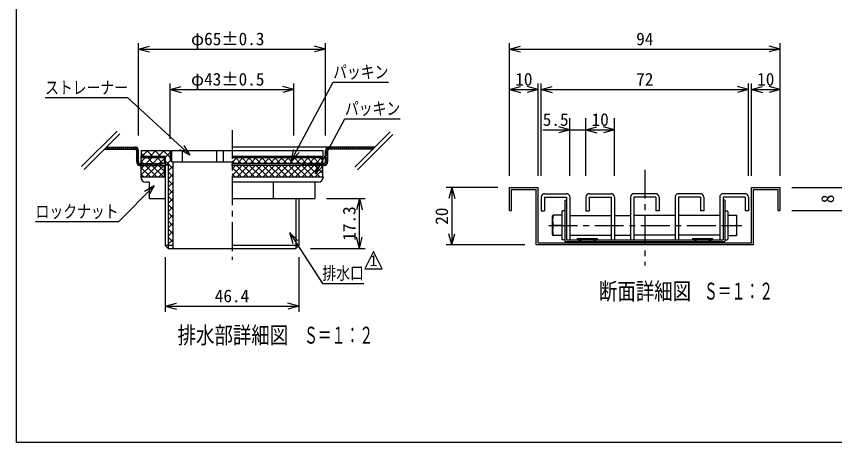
# Model space of a CAD drawing. Units: millimetres, scale not verified, with parts at other scales. Extents: x -819 to 819, y -558 to 522.
# Drawn here: x -819 to 33, y -558 to -114 of the extents above; entities that cross this region are included whole.
import ezdxf
from ezdxf.enums import TextEntityAlignment as Align

# ---------------------------------------------------------------- set-up
doc = ezdxf.new("R2010")
doc.units = ezdxf.units.MM
doc.header["$LTSCALE"] = 6
doc.linetypes.add('CHAIN1', pattern=[8, 5, -1, 1, -1])
for name, color, linetype in [('0-7_枠細線', 5, 'Continuous'), ('0-8_枠中線', 5, 'Continuous'), ('1-2_極細2', 2, 'Continuous'), ('1-3_細線2', 4, 'Continuous'), ('1-5_寸法2', 7, 'Continuous')]:
    doc.layers.add(name, color=color, linetype=linetype)
doc.styles.add('ＭＳ ゴシック', font='')
doc.styles.get('ＭＳ ゴシック').set_extended_font_data('MS Gothic')

msp = doc.modelspace()

# ---------------------------------------------------------------- linework, layer by layer
at = {"layer": '0-7_枠細線'}
for p, q in [((-446.852, -359.136), (-455.852, -377.136)), ((-437.852, -377.136), (-446.852, -359.136)), ((-455.852, -377.136), (-437.852, -377.136))]:
    msp.add_line(p, q, dxfattribs=at)
at = {"layer": '0-8_枠中線'}
msp.add_lwpolyline([(-819, -558), (-819, 522), (819, 522), (819, -558)], close=True, dxfattribs=at)
at = {"layer": '1-2_極細2'}
for p, q in [((-714.038, -233.686), (-751.078, -270.726)), ((-711.21, -236.514), (-748.25, -273.554)), ((-429.518, -234.341), (-466.558, -271.382)), ((-426.689, -237.17), (-463.729, -274.21)), ((-727.068, -252.372), (-695.44, -252.372)), ((-725.264, -252.372), (-723.164, -250.272)), ((-724.968, -250.272), (-695.44, -250.272)), ((-723.142, -252.372), (-721.042, -250.272)), ((-721.021, -252.372), (-718.921, -250.272)), ((-718.9, -252.372), (-716.8, -250.272)), ((-716.778, -252.372), (-714.678, -250.272)), ((-714.657, -252.372), (-712.557, -250.272)), ((-712.536, -252.372), (-710.436, -250.272)), ((-710.414, -252.372), (-708.314, -250.272)), ((-708.293, -252.372), (-706.193, -250.272)), ((-706.172, -252.372), (-704.072, -250.272)), ((-704.05, -252.372), (-701.95, -250.272)), ((-701.929, -252.372), (-699.829, -250.272)), ((-699.808, -252.372), (-697.708, -250.272)), ((-697.686, -252.372), (-695.586, -250.272)), ((-695.565, -252.372), (-693.84, -250.647)), ((-694.16, -253.089), (-692.658, -251.587)), ((-693.94, -254.99), (-691.947, -252.997)), ((-693.94, -253.872), (-693.94, -265.872)), ((-693.94, -257.111), (-691.84, -255.011)), ((-691.84, -265.872), (-691.84, -253.872)), ((-688.047, -259.872), (-682.047, -253.872)), ((-683.225, -253.872), (-677.225, -259.872)), ((-679.562, -259.872), (-673.562, -253.872)), ((-674.74, -253.872), (-668.74, -259.872)), ((-671.076, -259.872), (-665.076, -253.872)), ((-666.254, -253.872), (-658.84, -261.287)), ((-445.449, -250.272), (-594.34, -250.272)), ((-496.84, -253.958), (-493.154, -250.272)), ((-496.84, -265.872), (-496.84, -253.872)), ((-496.84, -256.079), (-494.74, -253.979)), ((-494.74, -253.872), (-494.74, -265.872)), ((-447.549, -252.372), (-493.24, -252.372)), ((-493.133, -252.372), (-491.033, -250.272)), ((-491.012, -252.372), (-488.912, -250.272)), ((-488.89, -252.372), (-486.79, -250.272)), ((-486.769, -252.372), (-484.669, -250.272)), ((-484.648, -252.372), (-482.548, -250.272)), ((-482.526, -252.372), (-480.426, -250.272)), ((-480.405, -252.372), (-478.305, -250.272)), ((-478.284, -252.372), (-476.184, -250.272)), ((-476.162, -252.372), (-474.062, -250.272)), ((-474.041, -252.372), (-471.941, -250.272)), ((-471.92, -252.372), (-469.82, -250.272)), ((-469.798, -252.372), (-467.698, -250.272)), ((-467.677, -252.372), (-465.577, -250.272)), ((-465.556, -252.372), (-463.456, -250.272)), ((-463.434, -252.372), (-461.334, -250.272)), ((-461.313, -252.372), (-459.213, -250.272)), ((-459.192, -252.372), (-457.092, -250.272)), ((-457.071, -252.372), (-454.971, -250.272)), ((-454.949, -252.372), (-452.849, -250.272)), ((-452.828, -252.372), (-450.728, -250.272)), ((-450.707, -252.372), (-448.607, -250.272)), ((-448.585, -252.372), (-446.485, -250.272)), ((-693.94, -259.232), (-691.84, -257.132)), ((-693.94, -261.353), (-691.84, -259.253)), ((-693.94, -263.475), (-691.84, -261.375)), ((-693.94, -265.596), (-691.84, -263.496)), ((-688.84, -256.743), (-685.71, -259.872)), ((-688.84, -265.756), (-684.456, -261.372)), ((-683.668, -267.372), (-677.668, -261.372)), ((-682.513, -261.372), (-676.513, -267.372)), ((-676.879, -267.372), (-670.879, -261.372)), ((-672.331, -261.372), (-666.331, -267.372)), ((-670.091, -267.372), (-664.84, -262.121)), ((-663.94, -261.221), (-658.84, -256.121)), ((-594.34, -266.291), (-589.421, -261.372)), ((-590.872, -261.372), (-584.872, -267.372)), ((-588.633, -267.372), (-582.633, -261.372)), ((-584.084, -261.372), (-578.084, -267.372)), ((-581.844, -267.372), (-575.844, -261.372)), ((-577.296, -261.372), (-571.296, -267.372)), ((-575.056, -267.372), (-569.056, -261.372)), ((-570.508, -261.372), (-564.508, -267.372)), ((-568.268, -267.372), (-562.268, -261.372)), ((-563.719, -261.372), (-557.719, -267.372)), ((-561.48, -267.372), (-555.48, -261.372)), ((-556.931, -261.372), (-550.931, -267.372)), ((-554.691, -267.372), (-548.691, -261.372)), ((-550.143, -261.372), (-544.143, -267.372)), ((-547.903, -267.372), (-541.903, -261.372)), ((-543.355, -261.372), (-537.355, -267.372)), ((-541.115, -267.372), (-535.115, -261.372)), ((-536.566, -261.372), (-530.566, -267.372)), ((-534.327, -267.372), (-528.327, -261.372)), ((-529.778, -261.372), (-523.778, -267.372)), ((-527.538, -267.372), (-521.538, -261.372)), ((-522.99, -261.372), (-516.99, -267.372)), ((-520.75, -267.372), (-514.75, -261.372)), ((-516.202, -261.372), (-510.202, -267.372)), ((-513.962, -267.372), (-507.962, -261.372)), ((-509.414, -261.372), (-503.414, -267.372)), ((-507.174, -267.372), (-501.174, -261.372)), ((-502.625, -261.372), (-499.84, -264.158)), ((-496.84, -258.2), (-494.74, -256.1)), ((-496.84, -260.322), (-494.74, -258.222)), ((-496.84, -262.443), (-494.74, -260.343)), ((-496.84, -264.564), (-494.74, -262.464)), ((-693.607, -267.385), (-691.84, -265.617)), ((-692.695, -268.595), (-691.201, -267.1)), ((-691.317, -269.337), (-689.352, -267.372)), ((-690.34, -267.372), (-667.84, -267.372)), ((-689.331, -269.472), (-687.231, -267.372)), ((-688.84, -265.228), (-686.696, -267.372)), ((-688.84, -279.333), (-678.979, -269.472)), ((-688.84, -272.544), (-685.768, -269.472)), ((-688.84, -272.017), (-679.384, -281.472)), ((-687.209, -269.472), (-685.109, -267.372)), ((-685.088, -269.472), (-682.988, -267.372)), ((-684.596, -269.472), (-672.596, -281.472)), ((-684.191, -281.472), (-672.191, -269.472)), ((-682.967, -269.472), (-680.867, -267.372)), ((-680.845, -269.472), (-678.745, -267.372)), ((-678.724, -269.472), (-676.624, -267.372)), ((-677.807, -269.472), (-665.807, -281.472)), ((-677.403, -281.472), (-665.403, -269.472)), ((-676.603, -269.472), (-674.503, -267.372)), ((-674.481, -269.472), (-672.381, -267.372)), ((-672.36, -269.472), (-670.26, -267.372)), ((-671.019, -269.472), (-664.84, -275.652)), ((-670.239, -269.472), (-668.139, -267.372)), ((-668.117, -269.472), (-667.84, -269.195)), ((-663.94, -264.673), (-655.84, -272.773)), ((-663.106, -268.872), (-658.573, -264.339)), ((-660.94, -275.191), (-655.84, -270.091)), ((-594.34, -264.693), (-591.66, -267.372)), ((-498.34, -267.372), (-594.34, -267.372)), ((-594.34, -279.868), (-583.944, -269.472)), ((-594.34, -273.079), (-590.733, -269.472)), ((-594.34, -271.482), (-584.349, -281.472)), ((-589.56, -269.472), (-577.56, -281.472)), ((-589.156, -281.472), (-577.156, -269.472)), ((-582.772, -269.472), (-570.772, -281.472)), ((-582.368, -281.472), (-570.368, -269.472)), ((-575.984, -269.472), (-563.984, -281.472)), ((-575.58, -281.472), (-563.58, -269.472)), ((-569.196, -269.472), (-557.196, -281.472)), ((-568.791, -281.472), (-556.791, -269.472)), ((-562.408, -269.472), (-550.408, -281.472)), ((-562.003, -281.472), (-550.003, -269.472)), ((-555.619, -269.472), (-543.619, -281.472)), ((-555.215, -281.472), (-543.215, -269.472)), ((-548.831, -269.472), (-536.831, -281.472)), ((-548.427, -281.472), (-536.427, -269.472)), ((-542.043, -269.472), (-530.043, -281.472)), ((-541.638, -281.472), (-529.638, -269.472)), ((-535.255, -269.472), (-523.255, -281.472)), ((-534.85, -281.472), (-522.85, -269.472)), ((-528.466, -269.472), (-516.466, -281.472)), ((-528.062, -281.472), (-516.062, -269.472)), ((-521.678, -269.472), (-509.678, -281.472)), ((-521.274, -281.472), (-509.274, -269.472)), ((-520.84, -269.472), (-520.84, -267.372)), ((-520.84, -269.472), (-518.74, -267.372)), ((-518.718, -269.472), (-516.618, -267.372)), ((-516.597, -269.472), (-514.497, -267.372)), ((-514.89, -269.472), (-502.89, -281.472)), ((-514.486, -281.472), (-502.486, -269.472)), ((-514.476, -269.472), (-512.376, -267.372)), ((-512.354, -269.472), (-510.254, -267.372)), ((-510.233, -269.472), (-508.133, -267.372)), ((-508.112, -269.472), (-506.012, -267.372)), ((-508.102, -269.472), (-499.84, -277.735)), ((-505.99, -269.472), (-503.89, -267.372)), ((-503.869, -269.472), (-501.769, -267.372)), ((-501.748, -269.472), (-499.648, -267.372)), ((-501.314, -269.472), (-499.84, -270.946)), ((-500.386, -267.372), (-499.84, -266.826)), ((-499.626, -269.472), (-494.74, -264.586)), ((-497.373, -269.34), (-494.872, -266.839)), ((-688.84, -278.805), (-686.172, -281.472)), ((-670.615, -281.472), (-664.84, -275.697)), ((-660.94, -276.158), (-655.84, -281.258)), ((-660.94, -283.677), (-655.84, -278.577)), ((-594.34, -278.27), (-591.137, -281.472)), ((-507.697, -281.472), (-499.84, -273.615)), ((-500.909, -281.472), (-499.84, -280.403)), ((-660.94, -284.643), (-655.84, -289.743)), ((-660.94, -292.162), (-655.84, -287.062)), ((-660.94, -293.128), (-655.84, -298.228)), ((-660.94, -300.647), (-655.84, -295.547)), ((-305.359, -316.272), (-305.359, -292.272)), ((-305.359, -292.272), (-275.359, -292.272)), ((-303.259, -316.272), (-303.259, -294.372)), ((-303.259, -294.372), (-277.459, -294.372)), ((-277.459, -352.272), (-277.459, -294.372)), ((-275.359, -350.172), (-275.359, -292.272)), ((-53.359, -350.172), (-53.359, -292.272)), ((-53.359, -292.272), (-23.359, -292.272)), ((-51.259, -352.272), (-51.259, -294.372)), ((-51.259, -294.372), (-25.459, -294.372)), ((-25.459, -316.272), (-25.459, -294.372)), ((-23.359, -316.272), (-23.359, -292.272)), ((-660.94, -301.614), (-655.84, -306.714)), ((-660.94, -309.132), (-655.84, -304.032)), ((-247.759, -305.772), (-245.959, -305.772)), ((-80.959, -305.772), (-82.759, -305.772)), ((-80.959, -305.772), (-80.959, -348.672)), ((-660.94, -310.099), (-655.84, -315.199)), ((-660.94, -317.618), (-655.84, -312.518)), ((-660.94, -318.584), (-655.84, -323.684)), ((-660.94, -326.103), (-655.84, -321.003)), ((-305.359, -316.272), (-303.259, -316.272)), ((-25.459, -316.272), (-23.359, -316.272)), ((-660.94, -327.07), (-655.84, -332.17)), ((-660.94, -334.588), (-655.84, -329.488)), ((-250.75, -331.872), (-259.763, -331.872)), ((-77.969, -331.872), (-68.956, -331.872)), ((-660.94, -335.555), (-655.84, -340.655)), ((-660.94, -343.074), (-655.84, -337.974)), ((-660.94, -344.04), (-655.84, -349.14)), ((-660.94, -351.559), (-655.84, -346.459)), ((-245.959, -346.872), (-82.759, -346.872)), ((-234.859, -345.372), (-234.859, -346.872)), ((-234.859, -345.372), (-213.859, -345.372)), ((-234.859, -345.6), (-213.859, -345.6)), ((-234.859, -346.2), (-213.859, -346.2)), ((-234.859, -346.8), (-213.859, -346.8)), ((-234.859, -348.672), (-234.859, -350.172)), ((-234.859, -349.2), (-213.859, -349.2)), ((-232.609, -346.872), (-232.609, -348.672)), ((-232.609, -347.4), (-231.109, -347.4)), ((-232.609, -348), (-231.109, -348)), ((-232.609, -348.6), (-231.109, -348.6)), ((-231.109, -346.872), (-231.109, -348.672)), ((-217.609, -346.872), (-217.609, -348.672)), ((-217.609, -347.4), (-216.109, -347.4)), ((-217.609, -348), (-216.109, -348)), ((-217.609, -348.6), (-216.109, -348.6)), ((-216.109, -346.872), (-216.109, -348.672)), ((-213.859, -345.372), (-213.859, -346.872)), ((-213.859, -348.672), (-213.859, -350.172)), ((-114.859, -345.372), (-114.859, -346.872)), ((-114.859, -345.372), (-93.859, -345.372)), ((-114.859, -345.6), (-93.859, -345.6)), ((-114.859, -346.2), (-93.859, -346.2)), ((-114.859, -346.8), (-93.859, -346.8)), ((-114.859, -348.672), (-114.859, -350.172)), ((-114.859, -349.2), (-93.859, -349.2)), ((-112.609, -346.872), (-112.609, -348.672)), ((-112.609, -347.4), (-111.109, -347.4)), ((-112.609, -348), (-111.109, -348)), ((-112.609, -348.6), (-111.109, -348.6)), ((-111.109, -346.872), (-111.109, -348.672)), ((-97.609, -346.872), (-97.609, -348.672)), ((-97.609, -347.4), (-96.109, -347.4)), ((-97.609, -348), (-96.109, -348)), ((-97.609, -348.6), (-96.109, -348.6)), ((-96.109, -346.872), (-96.109, -348.672)), ((-93.859, -345.372), (-93.859, -346.872)), ((-93.859, -348.672), (-93.859, -350.172)), ((-660.94, -352.525), (-660.593, -352.872)), ((-51.259, -352.272), (-277.459, -352.272)), ((-275.359, -350.172), (-53.359, -350.172)), ((-234.859, -349.8), (-213.859, -349.8)), ((-234.859, -350.172), (-213.859, -350.172)), ((-114.859, -349.8), (-93.859, -349.8)), ((-114.859, -350.172), (-93.859, -350.172))]:
    msp.add_line(p, q, dxfattribs=at)
at = {"layer": '1-2_極細2', "linetype": 'CHAIN1'}
for p, q in [((-594.34, -232.664), (-594.34, -367.672)), ((-164.359, -273.924), (-164.359, -373.636)), ((-264.449, -331.872), (-63.301, -331.872))]:
    msp.add_line(p, q, dxfattribs=at)
at = {"layer": '1-2_極細2'}
for points in [[(-690.34, -269.472), (-667.84, -269.472), (-667.84, -267.372)], [(-498.34, -269.472), (-594.34, -269.472), (-594.34, -267.372)], [(-247.759, -305.772), (-247.759, -348.672), (-80.959, -348.672)]]:
    msp.add_lwpolyline(points, dxfattribs=at)
for centre, radius, start, end in [((-695.44, -253.872), 3.6, 0, 90), ((-695.44, -253.872), 1.5, 0, 90), ((-493.24, -253.872), 3.6, 90, 180), ((-493.24, -253.872), 1.5, 90, 180), ((-690.34, -265.872), 3.6, 180, 270), ((-690.34, -265.872), 1.5, 180, 270), ((-498.34, -265.872), 1.5, 270, 360), ((-498.34, -265.872), 3.6, 270, 360), ((-237.089, -326.622), 23.274, 166.96433, 193.03802), ((-91.63, -326.622), 23.274, 346.96198, 13.03567), ((-237.089, -337.123), 23.274, 166.96198, 193.03567), ((-91.63, -337.123), 23.274, 346.96433, 13.03802)]:
    msp.add_arc(centre, radius, start, end, dxfattribs=at)
at = {"layer": '1-3_細線2'}
for p, q in [((-688.84, -253.872), (-658.84, -253.872)), ((-688.84, -253.872), (-688.84, -259.872)), ((-658.84, -255.672), (-658.84, -253.872)), ((-657.04, -253.872), (-658.84, -255.672)), ((-658.84, -255.672), (-658.84, -264.072)), ((-657.04, -265.872), (-657.04, -253.872)), ((-657.04, -253.872), (-594.34, -253.872)), ((-646.39, -253.872), (-646.39, -265.872)), ((-610.39, -253.872), (-610.39, -265.872)), ((-603.64, -253.872), (-603.64, -265.872)), ((-594.34, -253.872), (-499.84, -253.872)), ((-499.84, -253.872), (-499.84, -259.872)), ((-688.84, -259.872), (-663.94, -259.872)), ((-688.84, -261.372), (-688.84, -259.872)), ((-688.84, -267.372), (-688.84, -261.372)), ((-664.84, -267.372), (-664.84, -261.372)), ((-663.94, -259.872), (-663.94, -352.872)), ((-657.04, -265.872), (-658.84, -264.072)), ((-594.34, -259.872), (-499.84, -259.872)), ((-594.34, -261.372), (-499.84, -261.372)), ((-499.84, -261.372), (-499.84, -259.872)), ((-499.84, -267.372), (-499.84, -261.372)), ((-688.84, -267.372), (-664.84, -267.372)), ((-688.84, -269.472), (-664.84, -269.472)), ((-688.84, -281.472), (-688.84, -269.472)), ((-664.84, -281.472), (-664.84, -269.472)), ((-657.04, -265.872), (-594.34, -265.872)), ((-594.34, -267.372), (-499.84, -267.372)), ((-499.84, -281.472), (-499.84, -269.472)), ((-689.44, -281.472), (-663.94, -281.472)), ((-688.84, -281.472), (-663.94, -281.472)), ((-680.59, -286.872), (-684.04, -286.872)), ((-680.59, -286.872), (-680.59, -303.972)), ((-594.34, -281.472), (-499.24, -281.472)), ((-504.64, -286.872), (-594.34, -286.872)), ((-551.215, -303.972), (-551.215, -286.872)), ((-508.09, -286.872), (-508.09, -303.972)), ((-680.59, -303.972), (-663.94, -303.972)), ((-594.34, -303.972), (-508.09, -303.972)), ((-527.74, -303.972), (-527.74, -355.872)), ((-524.74, -303.972), (-524.74, -352.872)), ((-272.359, -302.472), (-272.359, -316.872)), ((-268.759, -298.872), (-245.959, -298.872)), ((-268.759, -302.472), (-245.959, -302.472)), ((-268.759, -302.472), (-268.759, -316.872)), ((-245.959, -302.472), (-245.959, -346.872)), ((-242.359, -302.472), (-242.359, -346.872)), ((-225.859, -302.472), (-225.859, -316.872)), ((-222.259, -298.872), (-199.459, -298.872)), ((-222.259, -302.472), (-222.259, -316.872)), ((-195.859, -302.472), (-195.859, -346.872)), ((-179.359, -302.472), (-179.359, -346.872)), ((-152.959, -298.872), (-175.759, -298.872)), ((-152.959, -302.472), (-152.959, -316.872)), ((-149.359, -302.472), (-149.359, -316.872)), ((-132.859, -302.472), (-132.859, -346.872)), ((-106.459, -298.872), (-129.259, -298.872)), ((-106.459, -302.472), (-129.259, -302.472)), ((-129.259, -302.472), (-129.259, -346.872)), ((-106.459, -302.472), (-106.459, -316.872)), ((-102.859, -302.472), (-102.859, -316.872)), ((-86.359, -302.472), (-86.359, -346.872)), ((-59.959, -298.872), (-82.759, -298.872)), ((-82.759, -302.472), (-82.759, -346.872)), ((-59.959, -302.472), (-82.759, -302.472)), ((-59.959, -302.472), (-59.959, -316.872)), ((-56.359, -302.472), (-56.359, -316.872)), ((-272.359, -316.872), (-268.759, -316.872)), ((-260.363, -341.772), (-260.363, -321.972)), ((-250.75, -321.372), (-259.763, -321.372)), ((-250.75, -317.472), (-250.75, -333.372)), ((-247.759, -316.872), (-250.15, -316.872)), ((-242.359, -321.522), (-199.459, -321.522)), ((-225.859, -316.872), (-222.259, -316.872)), ((-195.859, -321.522), (-179.359, -321.522)), ((-132.859, -321.522), (-175.759, -321.522)), ((-149.359, -316.872), (-152.959, -316.872)), ((-86.359, -321.522), (-129.259, -321.522)), ((-102.859, -316.872), (-106.459, -316.872)), ((-80.959, -316.872), (-78.569, -316.872)), ((-77.969, -317.472), (-77.969, -346.272)), ((-77.969, -321.372), (-68.956, -321.372)), ((-68.356, -341.772), (-68.356, -321.972)), ((-56.359, -316.872), (-59.959, -316.872)), ((-82.759, -324.117), (-82.759, -336.027)), ((-250.75, -333.372), (-250.75, -346.272)), ((-250.75, -342.372), (-259.763, -342.372)), ((-247.759, -346.872), (-250.15, -346.872)), ((-245.959, -346.872), (-242.359, -346.872)), ((-242.359, -342.222), (-199.459, -342.222)), ((-199.459, -346.872), (-195.859, -346.872)), ((-195.859, -342.222), (-179.359, -342.222)), ((-179.359, -346.872), (-175.759, -346.872)), ((-132.859, -342.222), (-175.759, -342.222)), ((-132.859, -346.872), (-129.259, -346.872)), ((-86.359, -342.222), (-129.259, -342.222)), ((-86.359, -346.872), (-82.759, -346.872)), ((-80.959, -346.872), (-78.569, -346.872)), ((-77.969, -342.372), (-68.956, -342.372)), ((-655.84, -352.872), (-663.94, -352.872)), ((-660.94, -355.872), (-663.94, -352.872)), ((-660.94, -355.872), (-594.34, -355.872)), ((-524.74, -352.872), (-594.34, -352.872)), ((-594.34, -355.872), (-527.74, -355.872)), ((-527.74, -355.872), (-524.74, -352.872))]:
    msp.add_line(p, q, dxfattribs=at)
for points in [[(-688.84, -261.372), (-664.84, -261.372), (-664.84, -259.872)], [(-663.94, -268.872), (-660.94, -268.872), (-660.94, -355.872)], [(-657.04, -265.872), (-655.84, -265.872), (-655.84, -355.872)], [(-222.259, -302.472), (-199.459, -302.472), (-199.459, -346.872)], [(-152.959, -302.472), (-175.759, -302.472), (-175.759, -346.872)]]:
    msp.add_lwpolyline(points, dxfattribs=at)
for centre, radius, start, end in [((-684.04, -281.472), 5.4, 180, 270), ((-504.64, -281.472), 5.4, 270, 360), ((-268.759, -302.472), 3.6, 90, 180), ((-245.959, -302.472), 3.6, 0, 90), ((-222.259, -302.472), 3.6, 90, 180), ((-199.459, -302.472), 3.6, 0, 90), ((-175.759, -302.472), 3.6, 90, 180), ((-152.959, -302.472), 3.6, 0, 90), ((-129.259, -302.472), 3.6, 90, 180), ((-106.459, -302.472), 3.6, 0, 90), ((-82.759, -302.472), 3.6, 90, 180), ((-59.959, -302.472), 3.6, 0, 90), ((-259.763, -321.972), 0.6, 90, 180), ((-250.15, -317.472), 0.6, 90, 180), ((-78.569, -317.472), 0.6, 0, 90), ((-68.956, -321.972), 0.6, 0, 90), ((-259.763, -341.772), 0.6, 180, 270), ((-250.15, -346.272), 0.6, 180, 270), ((-78.569, -346.272), 0.6, 270, 360), ((-68.956, -341.772), 0.6, 270, 360)]:
    msp.add_arc(centre, radius, start, end, dxfattribs=at)
at = {"layer": '1-5_寸法2'}
for p, q in [((-691.84, -238.272), (-691.84, -142.272)), ((-496.84, -238.272), (-496.84, -142.272)), ((-305.359, -280.272), (-305.359, -142.272)), ((-23.359, -280.272), (-23.359, -142.272)), ((-691.84, -148.272), (-680.248, -145.167)), ((-691.84, -148.272), (-680.248, -151.378)), ((-691.84, -148.272), (-496.84, -148.272)), ((-496.84, -148.272), (-508.431, -145.167)), ((-496.84, -148.272), (-508.431, -151.378)), ((-305.359, -148.272), (-293.768, -145.167)), ((-305.359, -148.272), (-293.768, -151.378)), ((-305.359, -148.272), (-23.359, -148.272)), ((-23.359, -148.272), (-34.951, -145.167)), ((-23.359, -148.272), (-34.951, -151.378)), ((-658.84, -241.872), (-658.84, -184.272)), ((-658.84, -190.272), (-647.248, -187.167)), ((-529.84, -190.272), (-541.431, -187.167)), ((-529.84, -238.272), (-529.84, -184.272)), ((-305.359, -280.272), (-305.359, -184.272)), ((-305.359, -190.272), (-293.768, -187.167)), ((-275.359, -190.272), (-286.951, -187.167)), ((-275.359, -280.272), (-275.359, -184.272)), ((-272.359, -280.272), (-272.359, -184.272)), ((-272.359, -190.272), (-260.768, -187.167)), ((-56.359, -190.272), (-67.951, -187.167)), ((-56.359, -280.272), (-56.359, -184.272)), ((-53.359, -280.272), (-53.359, -184.272)), ((-53.359, -190.272), (-41.768, -187.167)), ((-23.359, -190.272), (-34.951, -187.167)), ((-23.359, -280.272), (-23.359, -184.272)), ((-658.84, -190.272), (-647.248, -193.378)), ((-658.84, -190.272), (-529.84, -190.272)), ((-529.84, -190.272), (-541.431, -193.378)), ((-305.359, -190.272), (-293.768, -193.378)), ((-305.359, -190.272), (-275.359, -190.272)), ((-275.359, -190.272), (-286.951, -193.378)), ((-272.359, -190.272), (-260.768, -193.378)), ((-272.359, -190.272), (-56.359, -190.272)), ((-56.359, -190.272), (-67.951, -193.378)), ((-53.359, -190.272), (-41.768, -193.378)), ((-53.359, -190.272), (-23.359, -190.272)), ((-23.359, -190.272), (-34.951, -193.378)), ((-242.359, -280.272), (-242.359, -220.272)), ((-225.859, -280.272), (-225.859, -220.272)), ((-195.859, -280.272), (-195.859, -220.272)), ((-242.359, -232.272), (-253.951, -229.167)), ((-225.859, -232.272), (-214.268, -229.167)), ((-195.859, -232.272), (-207.451, -229.167)), ((-270.724, -232.272), (-225.859, -232.272)), ((-242.359, -232.272), (-253.951, -235.378)), ((-225.859, -232.272), (-214.268, -235.378)), ((-225.859, -232.272), (-195.859, -232.272)), ((-195.859, -232.272), (-207.451, -235.378)), ((-637.97, -258.817), (-648.592, -253.235)), ((-637.97, -258.817), (-644.378, -248.671)), ((-532.696, -264.672), (-529.985, -252.983)), ((-532.696, -264.672), (-524.503, -255.905)), ((-507.251, -278.045), (-504.54, -266.355)), ((-507.251, -278.045), (-499.058, -269.277)), ((-675.302, -290.751), (-685.694, -296.751)), ((-675.302, -290.751), (-681.302, -301.143)), ((-317.359, -292.272), (-371.359, -292.272)), ((-365.359, -292.272), (-368.465, -303.864)), ((-365.359, -292.272), (-362.254, -303.864)), ((-365.359, -292.272), (-365.359, -352.272)), ((-11.359, -292.272), (42.641, -292.272)), ((-496.09, -303.972), (-455.74, -303.972)), ((-461.74, -303.972), (-464.845, -315.564)), ((-461.74, -303.972), (-458.634, -315.564)), ((-461.74, -355.872), (-461.74, -303.972)), ((-11.359, -316.272), (42.641, -316.272)), ((-534.576, -339.435), (-525.653, -347.459)), ((-534.576, -339.435), (-530.861, -350.846)), ((-365.359, -352.272), (-368.465, -340.681)), ((-365.359, -352.272), (-362.254, -340.681)), ((-461.74, -355.872), (-464.845, -344.281)), ((-461.74, -355.872), (-458.634, -344.281)), ((-512.74, -355.872), (-455.74, -355.872)), ((-289.459, -352.272), (-371.359, -352.272)), ((-663.94, -364.882), (-663.94, -421.872)), ((-524.74, -364.882), (-524.74, -421.872)), ((-663.94, -415.872), (-652.348, -412.767)), ((-663.94, -415.872), (-652.348, -418.978)), ((-663.94, -415.872), (-524.74, -415.872)), ((-524.74, -415.872), (-536.331, -412.767)), ((-524.74, -415.872), (-536.331, -418.978))]:
    msp.add_line(p, q, dxfattribs=at)
for points in [[(-532.696, -264.672), (-489.032, -182.755), (-431.432, -182.755)], [(-637.97, -258.817), (-702.751, -198.993), (-789.151, -198.993)], [(-507.251, -278.045), (-476.728, -220.782), (-419.128, -220.782)], [(-675.302, -290.751), (-712.559, -328.008), (-798.959, -328.008)], [(-534.576, -339.435), (-500.266, -392.192), (-457.066, -392.192)]]:
    msp.add_lwpolyline(points, dxfattribs=at)

# ---------------------------------------------------------------- texts
at = {"layer": '0-7_枠細線', "style": 'ＭＳ ゴシック'}
for s, height, width, p in [('１', 11, 0.8, (-453.014, -377.504)), ('断面詳細図', 17.6, 0.8, (-212.197, -414.504)), ('Ｓ＝１：２', 17.6, 0.6, (-102.802, -414.359)), ('排水部詳細図', 17.6, 0.8, (-651.056, -460.248)), ('Ｓ＝１：２', 17.6, 0.6, (-519.329, -460.248))]:
    msp.add_text(s, height=height, dxfattribs=dict(at, width=width)).set_placement(p, align=Align.BOTTOM_LEFT)
at = {"layer": '1-5_寸法2', "style": 'ＭＳ ゴシック'}
for s, p in [('φ65±0.3', (-637.09, -148.272)), ('94', (-173.359, -148.272)), ('φ43±0.5', (-637.09, -190.272)), ('10', (-299.359, -190.272)), ('72', (-173.359, -190.272)), ('10', (-47.359, -190.272)), ('5.5', (-270.724, -232.272)), ('10', (-219.859, -232.272)), ('46.4', (-612.34, -415.872))]:
    msp.add_text(s, height=13.2, dxfattribs=at).set_placement(p, align=Align.BOTTOM_LEFT)
at = {"layer": '1-5_寸法2', "style": 'ＭＳ ゴシック', "width": 0.8}
for s, p in [('パッキン', (-489.032, -182.755)), ('ストレーナー', (-789.151, -198.993)), ('パッキン', (-476.728, -220.782)), ('ロックナット', (-798.959, -328.008)), ('排水口', (-500.266, -392.192))]:
    msp.add_text(s, height=13.2, dxfattribs=at).set_placement(p, align=Align.BOTTOM_LEFT)
at = {"layer": '1-5_寸法2', "style": 'ＭＳ ゴシック'}
for s, p in [('8', (36.641, -308.772)), ('17.3', (-461.74, -347.922)), ('20', (-365.359, -331.272))]:
    msp.add_text(s, height=13.2, rotation=90, dxfattribs=at).set_placement(p, align=Align.BOTTOM_LEFT)

doc.saveas('drawing.dxf')
